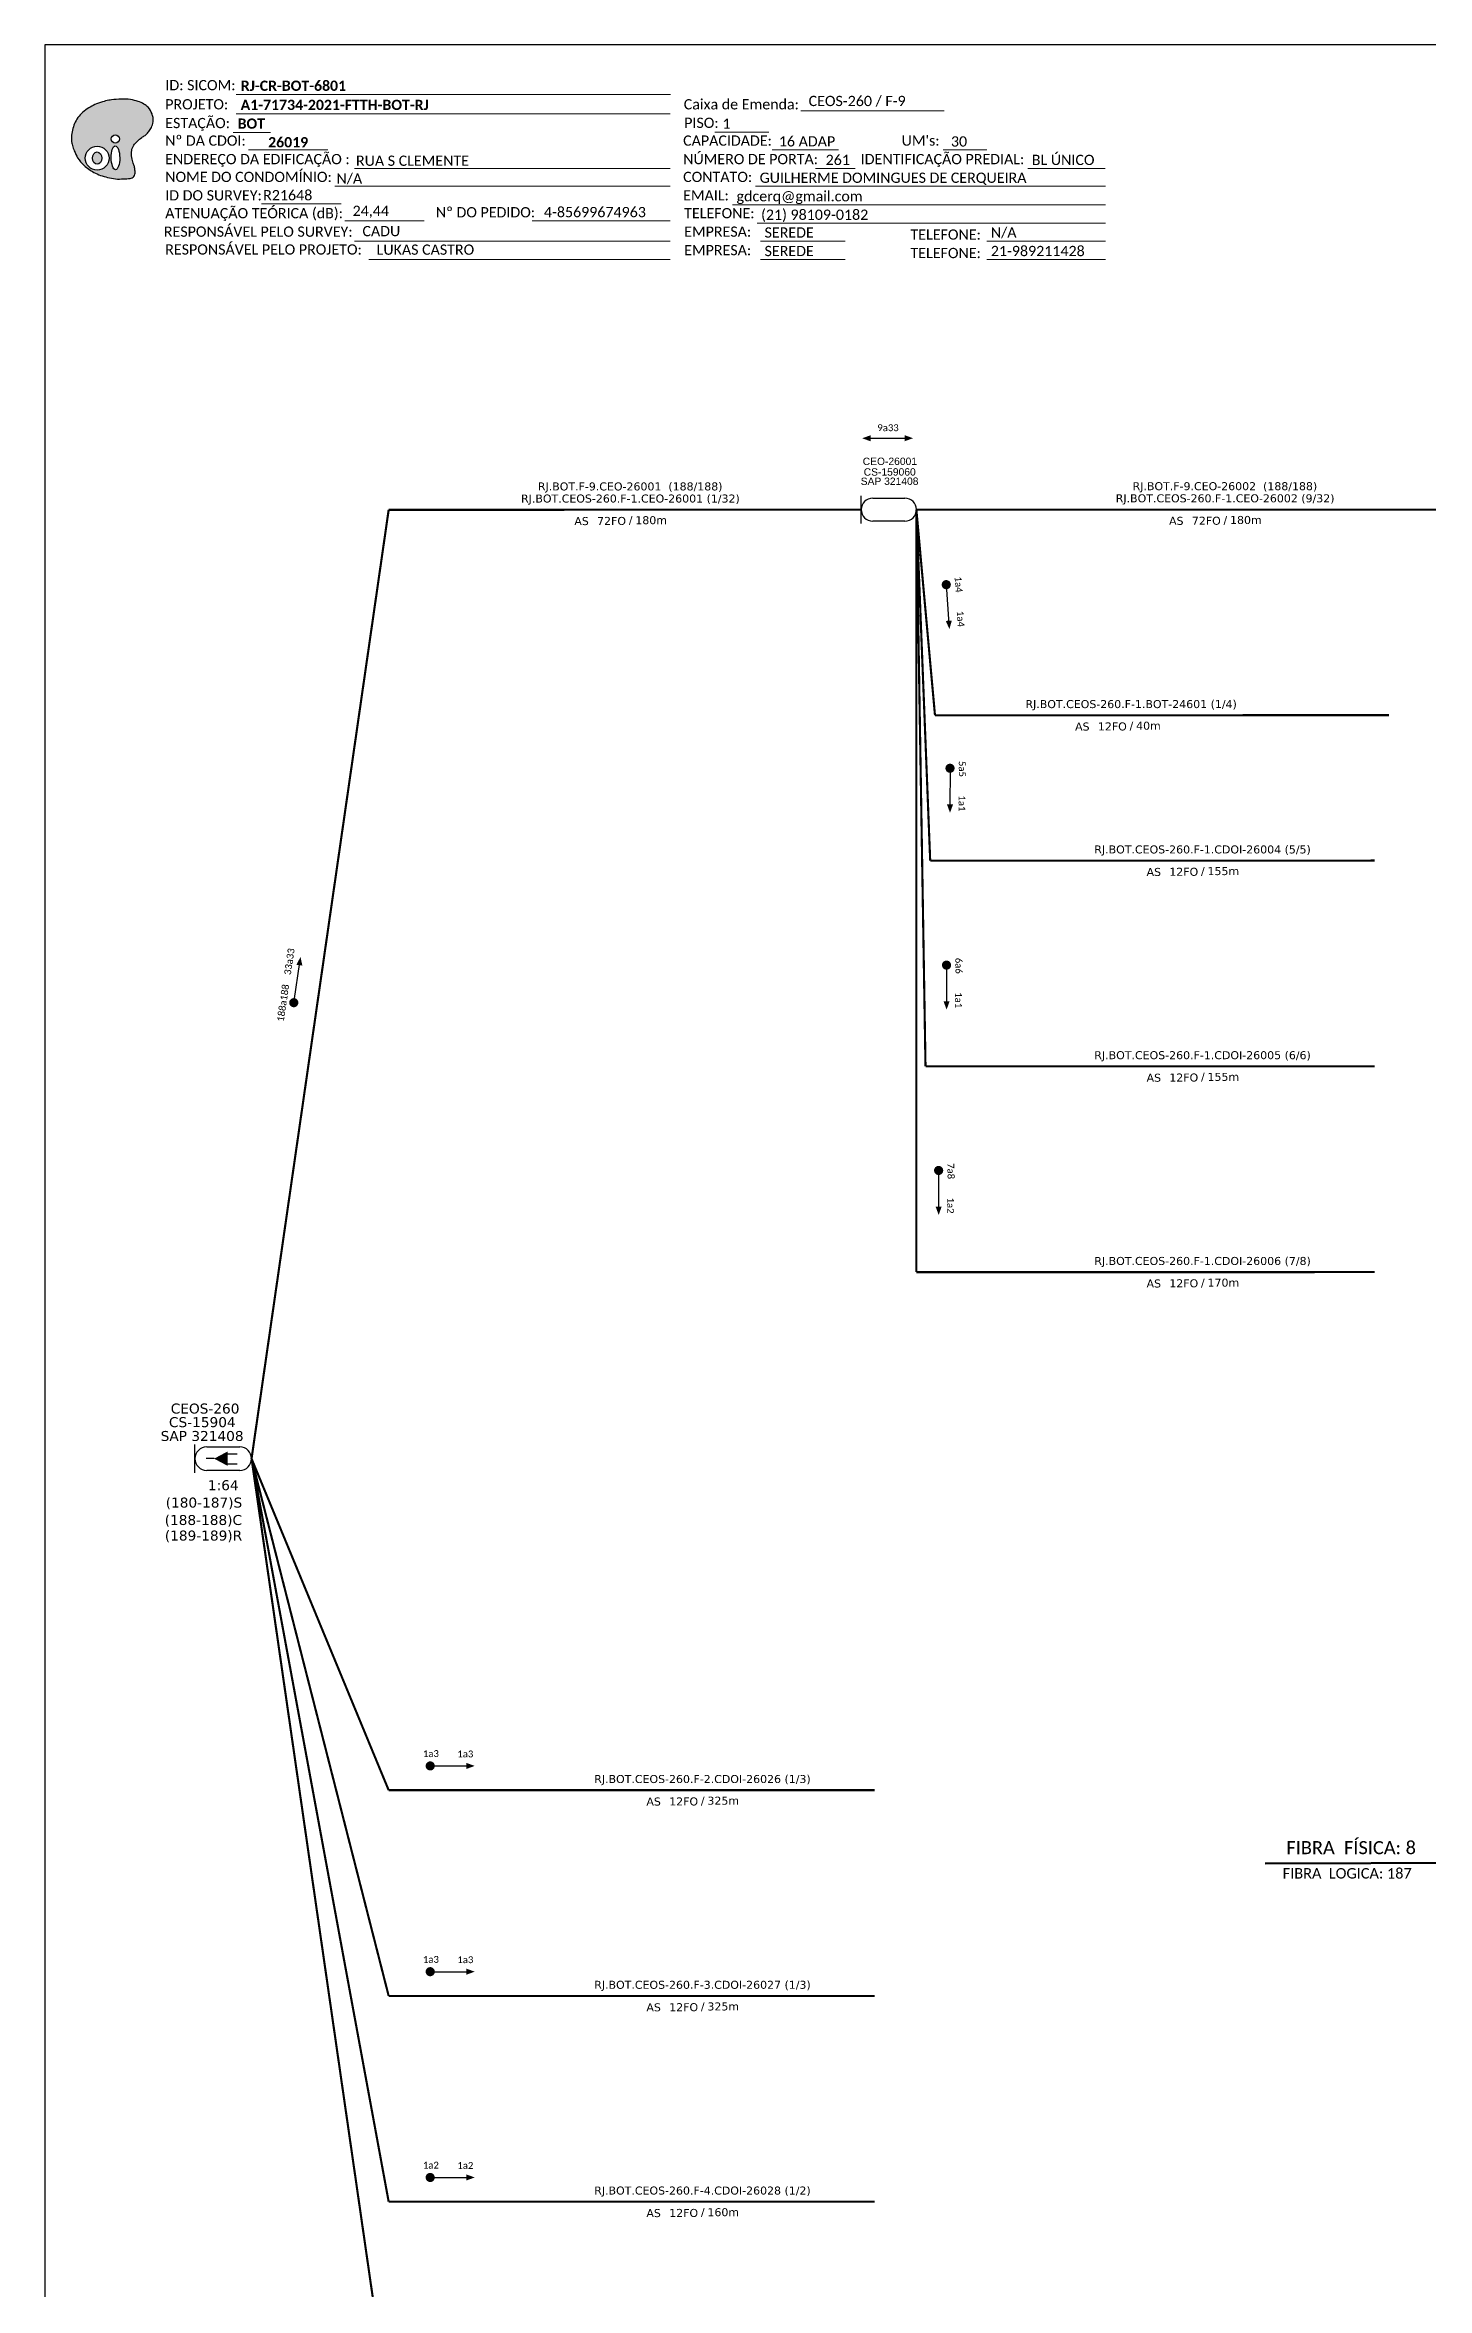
# Model space of a CAD drawing. Extents: x -89 to 1641, y 705 to 1299.
# Drawn here: x -89.3 to 152.6, y 906.5 to 1299 of the extents above; entities that cross this region are included whole.
import ezdxf
from ezdxf.enums import TextEntityAlignment as Align

# ---------------------------------------------------------------- set-up
doc = ezdxf.new("R2010")
doc.units = 0
for name, color, linetype, lineweight in [("20.0-LEGENDA DOS CDO'S", 1, 'Continuous', 0), ('20.2-CDO_POSTE', 1, 'Continuous', 5), ('40.1-ETIQUETAS', 1, 'Continuous', 20)]:
    doc.layers.add(name, color=color, linetype=linetype, lineweight=lineweight)
for name, color, linetype in [('20.4-CEOS', 1, 'Continuous'), ('30.4-Selo', 7, 'Continuous'), ('CAP a instalar', 1, 'Continuous'), ('SETA', 7, 'Continuous'), ('UNIFILAR', 7, 'Continuous')]:
    doc.layers.add(name, color=color, linetype=linetype)
doc.styles.add('ARIAL', font='arial.ttf')
doc.styles.add('siredit', font='verdana.ttf')
doc.styles.get("Standard").update_dxf_attribs({"font": 'arial.ttf'})
doc.styles.add('WMF-Calibri0', font='calibri.ttf')
doc.styles.add('WMF-Calibri1', font='calibrib.ttf')
doc.linetypes.add('FENCELINE1', pattern='A,0.25,-0.1,[133,ltypeshp.shx,S=0.1,R=0,X=-0.1,Y=0],-0.1,1', length=1.45)

# ---------------------------------------------------------------- blocks, each defined once
blk = doc.blocks.new('OI')
h = blk.add_hatch(color=40)
edge = h.paths.add_edge_path()
edge.add_spline(control_points=[(4.35, -0.67), (3.92, -0.99), (3.26, -1.5), (2.81, -2.59), (2.9, -3.5), (3.06, -4.27), (3.31, -4.85), (3.37, -5.39), (3.4, -5.88), (3.2, -6.4), (2.54, -6.61), (1.65, -6.63), (0.55, -6.67), (-0.56, -6.42), (-1.61, -6.14), (-2.77, -5.61), (-3.92, -4.77), (-4.89, -3.7), (-5.34, -2.65), (-5.6, -1.94), (-5.85, -0.96), (-5.71, 0.47), (-5.1, 2.02), (-4.14, 3.02), (-3.3, 3.61), (-2.37, 4.16), (-1.36, 4.44), (-0.56, 4.7), (0.79, 4.85), (2.24, 4.97), (3.79, 4.57), (4.67, 4.21), (5.44, 3.65), (5.76, 2.99), (6.03, 2.21), (6.01, 1.46), (5.72, 0.64), (5.31, 0.08), (4.88, -0.38), (4.51, -0.55), (4.35, -0.67)], knot_values=[0, 0, 0, 0, 1.60434, 2.417191, 3.427595, 4.282808, 4.776746, 5.304182, 5.888771, 6.258406, 6.858137, 7.79129, 8.986195, 10.124242, 11.187857, 12.242908, 13.953784, 15.414161, 16.515391, 17.349188, 17.675853, 19.552021, 21.515531, 22.568638, 23.63245, 24.621084, 25.782718, 26.745347, 27.142653, 29.870543, 31.004649, 31.921532, 32.709589, 33.801391, 34.042471, 35.192333, 35.971461, 36.628871, 37.254359, 37.836911, 37.836911, 37.836911, 37.836911], degree=3, periodic=0)
h.paths.add_polyline_path([(1.13, -0.87, -1), (-0.04, -0.87, -1)], flags=16)
edge = h.paths.add_edge_path(flags=16)
edge.add_ellipse((0.56, -3.59), major_axis=(-0.02, 1.71), ratio=0.361305, start_angle=0, end_angle=360)
h.paths.add_polyline_path([(-0.36, -3.62, -1), (-3.8, -3.62, -1)], flags=16)
edge = h.paths.add_edge_path(flags=0)
edge.add_ellipse((-2.08, -3.62), major_axis=(0, 0.885), ratio=0.758294, start_angle=0, end_angle=360)
at = {"color": 40}
for centre, radius in [((-2.08, -3.62), 1.72), ((0.54, -0.87), 0.587)]:
    blk.add_circle(centre, radius, dxfattribs=at)
blk.add_ellipse((-2.08, -3.62), major_axis=(0, 0.885), ratio=0.758294, start_param=-3.141592653589792, end_param=3.141592653589792, dxfattribs=at)
blk.add_ellipse((0.56, -3.59), major_axis=(-0.02, 1.71), ratio=0.361305, dxfattribs=at)
at = {"color": 40, "start_tangent": (-0.800898, -0.598801), "end_tangent": (-0.800898, -0.598801)}
blk.add_spline([(4.35, -0.67), (3.2, -1.78), (2.9, -2.54), (2.92, -3.55), (3.12, -4.38), (3.28, -4.85), (3.37, -5.37), (3.35, -5.95), (3.2, -6.29), (2.66, -6.55), (1.73, -6.63), (0.54, -6.62), (-0.58, -6.41), (-1.6, -6.11), (-2.56, -5.67), (-3.95, -4.67), (-4.89, -3.56), (-5.37, -2.56), (-5.64, -1.78), (-5.72, -1.46), (-5.63, 0.42), (-4.84, 2.22), (-4.13, 2.99), (-3.27, 3.62), (-2.4, 4.09), (-1.3, 4.47), (-0.37, 4.72), (0.02, 4.77), (2.75, 4.8), (3.85, 4.53), (4.69, 4.16), (5.31, 3.68), (5.85, 2.73), (5.93, 2.5), (5.94, 1.35), (5.67, 0.62), (5.29, 0.08), (4.84, -0.36), (4.35, -0.67)], degree=3, dxfattribs=at)
blk = doc.blocks.new('CARIMBO')
at = {"color": 7, "lineweight": 0}
for points in [[(35.66, -16.79), (111.64, -16.79)], [(134.48, -16.3), (159.61, -16.3)], [(35.15, -20.06), (41.7, -20.06)], [(37.81, -23.14), (51.75, -23.14)], [(119.43, -20.02), (128.92, -20.02)], [(129.48, -23.14), (141.1, -23.14)], [(159.42, -23.14), (167.09, -23.14)], [(56.38, -26.37), (111.64, -26.37)], [(137.07, -26.37), (144.01, -26.37)], [(174.24, -26.37), (187.8, -26.37)], [(52.97, -29.48), (111.64, -29.48)], [(126.6, -29.48), (187.83, -29.48)], [(40.13, -32.55), (54.07, -32.55)], [(122.56, -32.72), (187.83, -32.72)], [(54.67, -35.52), (68.61, -35.52)], [(56.38, -39.07), (111.64, -39.07)], [(126.84, -35.96), (187.83, -35.96)], [(127.45, -39.07), (142.25, -39.07)], [(167.06, -39.07), (187.83, -39.07)], [(58.87, -42.31), (111.64, -42.31)], [(127.45, -42.31), (142.25, -42.31)], [(167.06, -42.31), (187.83, -42.31)]]:
    blk.add_lwpolyline(points, dxfattribs=at)
at = {"color": 7, "xscale": 1.213923925163967, "yscale": 1.213923925163967, "zscale": 1.213923925163967, "rotation": 0.1532896023949059}
blk.add_blockref('OI', (13.86, -20.16), dxfattribs=at)
at = {"color": 7, "lineweight": 0, "style": 'WMF-Calibri0'}
for s, height, p in [('PROJETO:', 1.793, (23.26, -16.04)), ('Caixa de Emenda:', 1.7927, (114.02, -16.04)), ('ESTAÇÃO:', 1.793, (23.26, -19.32)), ('PISO:', 1.793, (114.09, -19.28)), ('ENDEREÇO DA EDIFICAÇÃO :', 1.7927, (23.26, -25.63)), ('Nº DA CDOI:', 1.7927, (23.26, -22.39)), ('CAPACIDADE:', 1.7927, (113.91, -22.39)), ('NÚMERO DE PORTA:', 1.7927, (113.91, -25.63)), ('IDENTIFICAÇÃO PREDIAL:', 1.7927, (144.99, -25.63)), ("UM's:", 1.793, (152.15, -22.39)), ('NOME DO CONDOMÍNIO:', 1.7927, (23.26, -28.74)), ('CONTATO:', 1.793, (113.91, -28.74)), ('ID DO SURVEY:', 1.7927, (23.26, -31.97)), ('EMAIL:', 1.793, (113.91, -31.97)), ('ATENUAÇÃO TEÓRICA (dB):', 1.7927, (23.26, -35.09)), ('TELEFONE:', 1.793, (114.09, -35.09)), ('RESPONSÁVEL PELO SURVEY:', 1.7927, (23.02, -38.32)), ('RESPONSÁVEL PELO PROJETO:', 1.7927, (23.26, -41.44)), ('EMPRESA:', 1.793, (114.09, -38.32)), ('TELEFONE:', 1.793, (153.7, -38.83)), ('EMPRESA:', 1.793, (114.09, -41.56)), ('TELEFONE:', 1.793, (153.7, -42.06))]:
    blk.add_text(s, height=height, dxfattribs=at).set_placement(p)
at = {"color": 7, "lineweight": 0, "flags": 8}
for tag, p, style in [('PROJ', (36.46, -16.13), 'WMF-Calibri1'), ('CEOS-XX', (135.87, -15.46), 'WMF-Calibri0'), ('EST', (35.94, -19.41), 'WMF-Calibri1'), ('PISO_PTR', (120.78, -19.42), 'WMF-Calibri0'), ('CAPAC.', (130.66, -22.52), 'WMF-Calibri0'), ("UC'S", (160.78, -22.54), 'WMF-Calibri0'), ('NOME_DO_COND.', (53.23, -29.02), 'WMF-Calibri0'), ('LOGRADOURO', (56.65, -25.91), 'WMF-Calibri0'), ('NOME_DO_CONTATO', (127.3, -28.89), 'WMF-Calibri0'), ('N°', (138.85, -25.77), 'WMF-Calibri0'), ('N°PREDIO', (174.94, -25.77), 'WMF-Calibri0'), ('_ID_', (40.39, -31.94), 'WMF-Calibri0'), ('EMAIL', (123.26, -32.12), 'WMF-Calibri0'), ('O_POTEN', (56.06, -34.68), 'WMF-Calibri0'), ('TELEFONE', (127.55, -35.36), 'WMF-Calibri0'), ('RES_SURVEY', (57.78, -38.23), 'WMF-Calibri0'), ('EMP_RESP_SURVEY', (128.16, -38.47), 'WMF-Calibri0'), ('CONT_RESP_SURVEY', (167.76, -38.47), 'WMF-Calibri0'), ('RES_PROJ', (60.27, -41.47), 'WMF-Calibri0'), ('EMP_RESP_PROJ', (128.16, -41.71), 'WMF-Calibri0'), ('CONT_RESP_PROJ', (167.76, -41.71), 'WMF-Calibri0')]:
    blk.add_attdef(tag, p, '', height=1.79, dxfattribs=dict(at, style=style))
at = {"color": 7, "lineweight": 0, "style": 'WMF-Calibri1', "flags": 8}
blk.add_attdef("N° CDO'S", text='', height=1.79, dxfattribs=at).set_placement((44.78, -22.68), align=Align.CENTER)
blk = doc.blocks.new('ETIQUETA_RS5F')
at = {"layer": '40.1-ETIQUETAS', "color": 0, "style": 'siredit'}
blk.add_text('/', height=1.5, dxfattribs=at).set_placement((1.58, -1.95), align=Align.MIDDLE_RIGHT)
for tag, p in [('ETIQUETA_R_PRIMARIA', (1.21, 4.1)), ('ETIQUETA_R_SECUNDARIA', (1.21, 2.1)), ('F_ATIVAS/F_MORTAS', (1.14, -4.24))]:
    blk.add_attdef(tag, text='', height=1.5, dxfattribs=at).set_placement(p, align=Align.MIDDLE_CENTER)
for tag, p in [('TIPO_CABO', (-6.58, -2.12)), ('CAP_CABO', (0.4, -2.09))]:
    blk.add_attdef(tag, text='', height=1.5, dxfattribs=at).set_placement(p, align=Align.MIDDLE_RIGHT)
blk.add_attdef('METROS', text='', height=1.5, dxfattribs=at).set_placement((2.14, -1.95), align=Align.MIDDLE_LEFT)
for tag, p in [('FUSÃO_1', (0.85, -8.39)), ('FUSÃO_2', (0.85, -10.6)), ('FUSÃO_3', (0.85, -12.93)), ('FUSÃO_4', (0.85, -15.14)), ('FUSÃO_5', (0.85, -17.16))]:
    blk.add_attdef(tag, text='', height=1.5, dxfattribs=at).set_placement(p, align=Align.CENTER)
blk = doc.blocks.new('CDOE-TEXTO PADRÃO')
at = {"layer": "20.0-LEGENDA DOS CDO'S", "color": 0, "style": 'ARIAL'}
for tag, p in [('CDO_N', (0.49, 7.39)), ('CORDOALHA', (0.5, 4.33)), ('SAP', (0.51, 1.67)), ('SPLITER_1', (0.59, -0.91)), ('SPLITER_2', (0.6, -3.55)), ('(XX-XX_F)S', (0.54, -8.29)), ('(XX-XX_L)S', (0.55, -10.83)), ('UMS', (0.55, -13.15))]:
    blk.add_attdef(tag, p, '', height=1.7, rotation=0.118, dxfattribs=at)
blk.add_attdef('FIBRAS_UTILIZADAS', text='', height=1.7, rotation=0.118, dxfattribs=at).set_placement((19.77, 7.43), align=Align.CENTER)
blk = doc.blocks.new('CEOS_RP_CT_DRT')
at = {"layer": '20.4-CEOS', "color": 0}
for p, q in [((-4.54, 1.19), (-1.19, 1.19)), ((-1.19, -1.19), (-4.54, -1.19))]:
    blk.add_line(p, q, dxfattribs=at)
for points in [[(-5.73, -1.43), (-5.73, 1.44)], [(-3.79, 0), (-4.59, 0)], [(-2.47, 0.48), (-1.45, 0.48)], [(-2.47, -0.52), (-1.45, -0.52)]]:
    blk.add_lwpolyline(points, dxfattribs=at)
blk.add_lwpolyline([(-3.79, 0, 0, 1.47, 0), (-2.41, 0, 1.47, 1.47, 0)], format="xyseb", dxfattribs=at)
for centre, start, end in [((-4.54, 0), 90, 270), ((-1.19, 0), 270, 90)]:
    blk.add_arc(centre, 1.19, start, end, dxfattribs=at)
at = {"layer": '20.4-CEOS', "color": 7, "style": 'siredit'}
for tag, p in [('Nº_DA_CEOS', (-2.86, 5.6)), ('LOCAL', (-2.86, 4.24)), ('SAP', (-2.86, 2.78)), ('RACIO_SPLITAGEM', (-2.86, -1.88)), ('FIBRAS_SPLITTER', (-2.86, -3.58)), ('RESERVA_FINAIS', (-2.86, -6.39)), ('FIBRAS_TOP_C', (-2.86, -5.08))]:
    blk.add_attdef(tag, text='', height=1.01, dxfattribs=at).set_placement(p, align=Align.TOP_CENTER)
blk = doc.blocks.new('SAN')
at = {"layer": 'SETA'}
blk.add_lwpolyline([(-2.58, 0), (6.02, 0)], dxfattribs=at)
for points in [[(-2.1, -0.66), (-3.93, 0), (-2.1, 0.67)], [(5.33, 0.68), (7.16, 0.01), (5.33, -0.65)]]:
    blk.add_solid(points, dxfattribs=at)

msp = doc.modelspace()

# ---------------------------------------------------------------- linework, layer by layer
at = {"color": 1, "linetype": 'Continuous', "lineweight": 60}
msp.add_line((162.87, 980.96), (124.25, 980.85), dxfattribs=at)
msp.add_lwpolyline([(-89.32, 705.02), (749.25, 705.02), (749.25, 1299.02), (-89.32, 1299.02), (-89.32, 705.02)])
at = {"color": 7, "lineweight": 0}
for points in [[(-55.82, 1290.33), (20.16, 1290.33)], [(-4.01, 1268.26), (20.14, 1268.26)]]:
    msp.add_lwpolyline(points, dxfattribs=at)
at = {"color": 7, "const_width": 0.8}
for points in [[(68.43, 1204.98, 1), (68.48, 1204.18, 1)], [(69.11, 1172.86, 1), (69.11, 1172.06, 1)], [(68.5, 1138.42, 1), (68.5, 1137.62, 1)], [(-45.8, 1131.05, 1), (-45.69, 1131.84, 1)], [(67.12, 1102.49, 1), (67.11, 1101.69, 1)], [(-22.27, 997.91, 1), (-21.47, 997.91, 1)], [(-22.27, 961.91, 1), (-21.47, 961.91, 1)], [(-22.27, 925.91, 1), (-21.47, 925.91, 1)]]:
    msp.add_lwpolyline(points, format="xyb", close=True, dxfattribs=at)
at = {"layer": '20.4-CEOS', "color": 7}
for p, q in [((53.57, 1215.29), (53.57, 1220.13)), ((55.58, 1219.72), (61.22, 1219.72)), ((61.22, 1215.7), (55.58, 1215.7))]:
    msp.add_line(p, q, dxfattribs=at)
for centre, start, end in [((55.58, 1217.71), 90, 270), ((61.22, 1217.71), 270, 90)]:
    msp.add_arc(centre, 2.01, start, end, dxfattribs=at)
at = {"layer": 'CAP a instalar', "color": 7, "linetype": 'FENCELINE1', "ltscale": 7, "const_width": 0.373}
for points in [[(-53.14, 1051.67), (-29.14, 1217.67)], [(-29.14, 1217.67), (53.57, 1217.71)], [(63.22, 1217.71), (171.1, 1217.7)], [(63.22, 1217.71), (63.22, 1084.3)], [(63.22, 1217.71), (64.82, 1120.3)], [(63.22, 1217.71), (65.64, 1156.3)], [(63.22, 1217.71), (66.48, 1181.71)], [(66.48, 1181.71), (145.93, 1181.75)], [(65.64, 1156.3), (143.46, 1156.31)], [(64.82, 1120.3), (143.46, 1120.31)], [(63.22, 1084.3), (143.46, 1084.31)], [(63.22, 1084.3), (63.22, 1084.3)], [(74.46, 1084.3), (74.46, 1084.3)], [(-29.14, 885.67), (-53.14, 1051.67), (-53.14, 1051.67)], [(-29.14, 993.67), (-53.14, 1051.67)], [(-29.14, 957.67), (-53.14, 1051.67)], [(-29.14, 921.67), (-53.14, 1051.67)], [(-29.14, 993.67), (55.93, 993.67)], [(-29.14, 957.67), (55.93, 957.67)], [(-29.14, 921.67), (55.93, 921.67)], [(-24.31, 921.66), (-24.31, 921.66)], [(-13.08, 921.66), (-13.08, 921.66)]]:
    msp.add_lwpolyline(points, dxfattribs=at)
at = {"layer": 'SETA', "color": 7}
for points in [[(54.82, 1230.19), (61.7, 1230.19)], [(68.46, 1204.58), (68.93, 1197.72)], [(69.11, 1172.46), (69.1, 1165.58)], [(-45.7, 1131.75), (-44.68, 1138.55)], [(68.5, 1138.02), (68.5, 1131.15)], [(67.11, 1102.09), (67.11, 1095.22)], [(-21.87, 997.91), (-14.99, 997.9)], [(-21.87, 961.91), (-14.99, 961.9)], [(-21.87, 925.91), (-14.99, 925.9)]]:
    msp.add_lwpolyline(points, dxfattribs=at)
for points in [[(61.15, 1230.74), (62.61, 1230.21), (61.15, 1229.67)], [(69.43, 1198.31), (69, 1196.81), (68.37, 1198.24)], [(69.64, 1166.13), (69.11, 1164.67), (68.58, 1166.13)], [(-45.3, 1138.08), (-44.56, 1139.45), (-44.25, 1137.93)], [(69.04, 1131.7), (68.51, 1130.23), (67.97, 1131.7)], [(67.65, 1095.77), (67.12, 1094.3), (66.59, 1095.77)], [(-15.54, 998.44), (-14.08, 997.91), (-15.54, 997.38)], [(-15.54, 962.44), (-14.08, 961.91), (-15.54, 961.38)], [(-15.54, 926.44), (-14.08, 925.91), (-15.54, 925.38)]]:
    msp.add_solid(points, dxfattribs=at)

# ---------------------------------------------------------------- block references
ref = msp.add_blockref('CARIMBO', (-91.51, 1303.77))
ref.add_attrib('PROJ', 'A1-71734-2021-FTTH-BOT-RJ', (-55.05, 1287.63), dxfattribs={"color": 7, "lineweight": 0, "height": 1.7927, "style": 'WMF-Calibri1'})
ref.add_attrib('EST', 'BOT', (-55.57, 1284.35), dxfattribs={"color": 7, "lineweight": 0, "height": 1.793, "style": 'WMF-Calibri1'})
ref.add_attrib("N° CDO'S", '26019', dxfattribs={"color": 7, "lineweight": 0, "height": 1.793, "style": 'WMF-Calibri1'}).set_placement((-46.73, 1281.09), align=Align.CENTER)
ref.add_attrib('LOGRADOURO', 'RUA S CLEMENTE', (-34.86, 1277.86), dxfattribs={"color": 7, "lineweight": 0, "height": 1.7927, "style": 'WMF-Calibri0'})
ref.add_attrib('NOME_DO_COND.', 'N/A', (-38.28, 1274.74), dxfattribs={"color": 7, "lineweight": 0, "height": 1.793, "style": 'WMF-Calibri0'})
ref.add_attrib('_ID_', 'R21648', (-51.11, 1271.83), dxfattribs={"color": 7, "lineweight": 0, "height": 1.793, "style": 'WMF-Calibri0'})
ref.add_attrib('O_POTEN', '24,44', (-35.45, 1269.09), dxfattribs={"color": 7, "lineweight": 0, "height": 1.793, "style": 'WMF-Calibri0'})
ref.add_attrib('RES_SURVEY', 'CADU', (-33.73, 1265.54), dxfattribs={"color": 7, "lineweight": 0, "height": 1.793, "style": 'WMF-Calibri0'})
ref.add_attrib('RES_PROJ', 'LUKAS CASTRO', (-31.24, 1262.3), dxfattribs={"color": 7, "lineweight": 0, "height": 1.7927, "style": 'WMF-Calibri0'})
ref.add_attrib('CEOS-XX', 'CEOS-260 / F-9', (44.36, 1288.31), dxfattribs={"color": 7, "lineweight": 0, "height": 1.7927, "style": 'WMF-Calibri0'})
ref.add_attrib('CAPAC.', '16 ADAP', (39.15, 1281.25), dxfattribs={"color": 7, "lineweight": 0, "height": 1.793, "style": 'WMF-Calibri0'})
ref.add_attrib("UC'S", '30', (69.27, 1281.23), dxfattribs={"color": 7, "lineweight": 0, "height": 1.793, "style": 'WMF-Calibri0'})
ref.add_attrib('PISO_PTR', '1', (29.28, 1284.34), dxfattribs={"color": 7, "lineweight": 0, "height": 1.79, "style": 'WMF-Calibri0'})
ref.add_attrib('N°', '261', (47.34, 1278), dxfattribs={"color": 7, "lineweight": 0, "height": 1.793, "style": 'WMF-Calibri0'})
ref.add_attrib('N°PREDIO', 'BL ÚNICO', (83.43, 1278), dxfattribs={"color": 7, "lineweight": 0, "height": 1.793, "style": 'WMF-Calibri0'})
ref.add_attrib('NOME_DO_CONTATO', 'GUILHERME DOMINGUES DE CERQUEIRA', (35.79, 1274.88), dxfattribs={"color": 7, "lineweight": 0, "height": 1.7927, "style": 'WMF-Calibri0'})
ref.add_attrib('EMAIL', 'gdcerq@gmail.com', (31.75, 1271.65), dxfattribs={"color": 7, "lineweight": 0, "height": 1.7927, "style": 'WMF-Calibri0'})
ref.add_attrib('TELEFONE', '(21) 98109-0182', (36.04, 1268.41), dxfattribs={"color": 7, "lineweight": 0, "height": 1.7927, "style": 'WMF-Calibri0'})
ref.add_attrib('EMP_RESP_SURVEY', 'SEREDE', (36.65, 1265.3), dxfattribs={"color": 7, "lineweight": 0, "height": 1.793, "style": 'WMF-Calibri0'})
ref.add_attrib('EMP_RESP_PROJ', 'SEREDE', (36.65, 1262.06), dxfattribs={"color": 7, "lineweight": 0, "height": 1.793, "style": 'WMF-Calibri0'})
ref.add_attrib('CONT_RESP_SURVEY', 'N/A', (76.25, 1265.3), dxfattribs={"color": 7, "lineweight": 0, "height": 1.793, "style": 'WMF-Calibri0'})
ref.add_attrib('CONT_RESP_PROJ', '21-989211428', (76.25, 1262.06), dxfattribs={"color": 7, "lineweight": 0, "height": 1.7927, "style": 'WMF-Calibri0'})
at = {"layer": '20.2-CDO_POSTE', "color": 7}
ref = msp.add_blockref('CDOE-TEXTO PADRÃO', (54.94, 1219.85), dxfattribs=dict(at, xscale=0.7580449181221384, yscale=0.7580449181221384, zscale=0.7580449181221384))
ref.add_attrib('CDO_N', 'CS-159060', (54, 1223.65), dxfattribs={"layer": "20.0-LEGENDA DOS CDO'S", "color": 0, "height": 1.289, "rotation": 0.118, "style": 'ARIAL'})
ref.add_attrib('SAP', 'CEO-26001', (53.83, 1225.51), dxfattribs={"layer": "20.0-LEGENDA DOS CDO'S", "color": 0, "height": 1.289, "rotation": 0.118, "style": 'ARIAL'})
ref = msp.add_blockref('CDOE-TEXTO PADRÃO', (53.4, 1218.23), dxfattribs=dict(at, xscale=0.7580449181221384, yscale=0.7580449181221384, zscale=0.7580449181221384))
ref.add_attrib('CDO_N', 'SAP 321408', (53.48, 1222.02), dxfattribs={"layer": "20.0-LEGENDA DOS CDO'S", "color": 0, "height": 1.289, "rotation": 0.118, "style": 'ARIAL'})
at = {"layer": '20.4-CEOS', "color": 7}
ref = msp.add_blockref('CEOS_RP_CT_DRT', (-53.14, 1051.67), dxfattribs=dict(at, xscale=1.729332637786865, yscale=1.729332637786865, zscale=1.729332637786865))
ref.add_attrib('Nº_DA_CEOS', 'CEOS-260', dxfattribs={"color": 7, "height": 1.746, "style": 'siredit'}).set_placement((-61.27, 1061.31), align=Align.TOP_CENTER)
ref.add_attrib('LOCAL', 'CS-15904', dxfattribs={"color": 7, "height": 1.746, "style": 'siredit'}).set_placement((-61.76, 1058.93), align=Align.TOP_CENTER)
ref.add_attrib('SAP', 'SAP 321408', dxfattribs={"color": 7, "height": 1.746, "style": 'siredit'}).set_placement((-61.79, 1056.51), align=Align.TOP_CENTER)
ref.add_attrib('RACIO_SPLITAGEM', '1:64', dxfattribs={"color": 7, "height": 1.746, "style": 'siredit'}).set_placement((-58.09, 1047.9), align=Align.TOP_CENTER)
ref.add_attrib('FIBRAS_SPLITTER', '(180-187)S', dxfattribs={"color": 7, "height": 1.746, "style": 'siredit'}).set_placement((-61.47, 1044.86), align=Align.TOP_CENTER)
ref.add_attrib('FIBRAS_TOP_C', '(188-188)C', dxfattribs={"color": 7, "height": 1.746, "style": 'siredit'}).set_placement((-61.57, 1041.81), align=Align.TOP_CENTER)
ref.add_attrib('RESERVA_FINAIS', '(189-189)R', dxfattribs={"color": 7, "height": 1.746, "style": 'siredit'}).set_placement((-61.55, 1039.09), align=Align.TOP_CENTER)
at = {"layer": '40.1-ETIQUETAS', "color": 7}
ref = msp.add_blockref('ETIQUETA_RS5F', (12.06, 1217.69), dxfattribs=dict(at, xscale=0.9331199879998161, yscale=0.9331199879998161, zscale=0.9331199879998161))
ref.add_attrib('ETIQUETA_R_PRIMARIA', 'RJ.BOT.F-9.CEO-26001  (188/188)', dxfattribs={"color": 0, "height": 1.3997, "style": 'siredit'}).set_placement((13.13, 1221.77), align=Align.MIDDLE_CENTER)
ref.add_attrib('ETIQUETA_R_SECUNDARIA', 'RJ.BOT.CEOS-260.F-1.CEO-26001 (1/32)', dxfattribs={"color": 0, "height": 1.3997, "style": 'siredit'}).set_placement((13.17, 1219.65), align=Align.MIDDLE_CENTER)
ref.add_attrib('TIPO_CABO', 'AS', dxfattribs={"color": 0, "height": 1.4, "style": 'siredit'}).set_placement((5.89, 1215.71), align=Align.MIDDLE_RIGHT)
ref.add_attrib('CAP_CABO', '72FO', dxfattribs={"color": 0, "height": 1.4, "style": 'siredit'}).set_placement((12.4, 1215.73), align=Align.MIDDLE_RIGHT)
ref.add_attrib('METROS', '180m', dxfattribs={"color": 0, "height": 1.4, "style": 'siredit'}).set_placement((14.03, 1215.86), align=Align.MIDDLE_LEFT)
ref = msp.add_blockref('ETIQUETA_RS5F', (116.15, 1217.73), dxfattribs=dict(at, xscale=0.9331199879998161, yscale=0.9331199879998161, zscale=0.9331199879998161))
ref.add_attrib('ETIQUETA_R_PRIMARIA', 'RJ.BOT.F-9.CEO-26002  (188/188)', dxfattribs={"color": 0, "height": 1.3997, "style": 'siredit'}).set_placement((117.22, 1221.81), align=Align.MIDDLE_CENTER)
ref.add_attrib('ETIQUETA_R_SECUNDARIA', 'RJ.BOT.CEOS-260.F-1.CEO-26002 (9/32)', dxfattribs={"color": 0, "height": 1.3997, "style": 'siredit'}).set_placement((117.26, 1219.69), align=Align.MIDDLE_CENTER)
ref.add_attrib('TIPO_CABO', 'AS', dxfattribs={"color": 0, "height": 1.4, "style": 'siredit'}).set_placement((109.98, 1215.75), align=Align.MIDDLE_RIGHT)
ref.add_attrib('CAP_CABO', '72FO', dxfattribs={"color": 0, "height": 1.4, "style": 'siredit'}).set_placement((116.5, 1215.77), align=Align.MIDDLE_RIGHT)
ref.add_attrib('METROS', '180m', dxfattribs={"color": 0, "height": 1.4, "style": 'siredit'}).set_placement((118.12, 1215.9), align=Align.MIDDLE_LEFT)
ref = msp.add_blockref('ETIQUETA_RS5F', (99.71, 1181.73), dxfattribs=dict(at, xscale=0.9331199879998161, yscale=0.9331199879998161, zscale=0.9331199879998161))
ref.add_attrib('ETIQUETA_R_SECUNDARIA', 'RJ.BOT.CEOS-260.F-1.BOT-24601 (1/4)', dxfattribs={"color": 0, "height": 1.3997, "style": 'siredit'}).set_placement((100.81, 1183.69), align=Align.MIDDLE_CENTER)
ref.add_attrib('TIPO_CABO', 'AS', dxfattribs={"color": 0, "height": 1.4, "style": 'siredit'}).set_placement((93.53, 1179.76), align=Align.MIDDLE_RIGHT)
ref.add_attrib('CAP_CABO', '12FO', dxfattribs={"color": 0, "height": 1.4, "style": 'siredit'}).set_placement((100.05, 1179.78), align=Align.MIDDLE_RIGHT)
ref.add_attrib('METROS', '40m', dxfattribs={"color": 0, "height": 1.4, "style": 'siredit'}).set_placement((101.68, 1179.91), align=Align.MIDDLE_LEFT)
ref = msp.add_blockref('ETIQUETA_RS5F', (112.21, 1156.3), dxfattribs=dict(at, xscale=0.9331199879998161, yscale=0.9331199879998161, zscale=0.9331199879998161))
ref.add_attrib('ETIQUETA_R_SECUNDARIA', 'RJ.BOT.CEOS-260.F-1.CDOI-26004 (5/5)', dxfattribs={"layer": '30.4-Selo', "color": 0, "height": 1.3997, "style": 'siredit'}).set_placement((113.31, 1158.26), align=Align.MIDDLE_CENTER)
ref.add_attrib('TIPO_CABO', 'AS', dxfattribs={"color": 0, "height": 1.4, "style": 'siredit'}).set_placement((106.04, 1154.32), align=Align.MIDDLE_RIGHT)
ref.add_attrib('CAP_CABO', '12FO', dxfattribs={"color": 0, "height": 1.4, "style": 'siredit'}).set_placement((112.55, 1154.35), align=Align.MIDDLE_RIGHT)
ref.add_attrib('METROS', '155m', dxfattribs={"color": 0, "height": 1.4, "style": 'siredit'}).set_placement((114.18, 1154.47), align=Align.MIDDLE_LEFT)
ref = msp.add_blockref('ETIQUETA_RS5F', (112.21, 1120.3), dxfattribs=dict(at, xscale=0.9331199879998161, yscale=0.9331199879998161, zscale=0.9331199879998161))
ref.add_attrib('ETIQUETA_R_SECUNDARIA', 'RJ.BOT.CEOS-260.F-1.CDOI-26005 (6/6)', dxfattribs={"layer": '30.4-Selo', "color": 0, "height": 1.3997, "style": 'siredit'}).set_placement((113.31, 1122.26), align=Align.MIDDLE_CENTER)
ref.add_attrib('TIPO_CABO', 'AS', dxfattribs={"color": 0, "height": 1.4, "style": 'siredit'}).set_placement((106.04, 1118.32), align=Align.MIDDLE_RIGHT)
ref.add_attrib('CAP_CABO', '12FO', dxfattribs={"color": 0, "height": 1.4, "style": 'siredit'}).set_placement((112.55, 1118.35), align=Align.MIDDLE_RIGHT)
ref.add_attrib('METROS', '155m', dxfattribs={"color": 0, "height": 1.4, "style": 'siredit'}).set_placement((114.18, 1118.47), align=Align.MIDDLE_LEFT)
ref = msp.add_blockref('ETIQUETA_RS5F', (112.21, 1084.3), dxfattribs=dict(at, xscale=0.9331199879998161, yscale=0.9331199879998161, zscale=0.9331199879998161))
ref.add_attrib('ETIQUETA_R_SECUNDARIA', 'RJ.BOT.CEOS-260.F-1.CDOI-26006 (7/8)', dxfattribs={"layer": '30.4-Selo', "color": 0, "height": 1.3997, "style": 'siredit'}).set_placement((113.31, 1086.26), align=Align.MIDDLE_CENTER)
ref.add_attrib('TIPO_CABO', 'AS', dxfattribs={"color": 0, "height": 1.4, "style": 'siredit'}).set_placement((106.04, 1082.32), align=Align.MIDDLE_RIGHT)
ref.add_attrib('CAP_CABO', '12FO', dxfattribs={"color": 0, "height": 1.4, "style": 'siredit'}).set_placement((112.55, 1082.35), align=Align.MIDDLE_RIGHT)
ref.add_attrib('METROS', '170m', dxfattribs={"color": 0, "height": 1.4, "style": 'siredit'}).set_placement((114.18, 1082.47), align=Align.MIDDLE_LEFT)
ref = msp.add_blockref('ETIQUETA_RS5F', (24.68, 993.66), dxfattribs=dict(at, xscale=0.9331199879998161, yscale=0.9331199879998161, zscale=0.9331199879998161))
ref.add_attrib('ETIQUETA_R_SECUNDARIA', 'RJ.BOT.CEOS-260.F-2.CDOI-26026 (1/3)', dxfattribs={"layer": '30.4-Selo', "color": 0, "height": 1.3997, "style": 'siredit'}).set_placement((25.78, 995.62), align=Align.MIDDLE_CENTER)
ref.add_attrib('TIPO_CABO', 'AS', dxfattribs={"color": 0, "height": 1.4, "style": 'siredit'}).set_placement((18.5, 991.68), align=Align.MIDDLE_RIGHT)
ref.add_attrib('CAP_CABO', '12FO', dxfattribs={"color": 0, "height": 1.4, "style": 'siredit'}).set_placement((25.02, 991.7), align=Align.MIDDLE_RIGHT)
ref.add_attrib('METROS', '325m', dxfattribs={"color": 0, "height": 1.4, "style": 'siredit'}).set_placement((26.65, 991.83), align=Align.MIDDLE_LEFT)
ref = msp.add_blockref('ETIQUETA_RS5F', (24.68, 957.66), dxfattribs=dict(at, xscale=0.9331199879998161, yscale=0.9331199879998161, zscale=0.9331199879998161))
ref.add_attrib('ETIQUETA_R_SECUNDARIA', 'RJ.BOT.CEOS-260.F-3.CDOI-26027 (1/3)', dxfattribs={"layer": '30.4-Selo', "color": 0, "height": 1.3997, "style": 'siredit'}).set_placement((25.78, 959.62), align=Align.MIDDLE_CENTER)
ref.add_attrib('TIPO_CABO', 'AS', dxfattribs={"color": 0, "height": 1.4, "style": 'siredit'}).set_placement((18.5, 955.68), align=Align.MIDDLE_RIGHT)
ref.add_attrib('CAP_CABO', '12FO', dxfattribs={"color": 0, "height": 1.4, "style": 'siredit'}).set_placement((25.02, 955.7), align=Align.MIDDLE_RIGHT)
ref.add_attrib('METROS', '325m', dxfattribs={"color": 0, "height": 1.4, "style": 'siredit'}).set_placement((26.65, 955.83), align=Align.MIDDLE_LEFT)
ref = msp.add_blockref('ETIQUETA_RS5F', (24.68, 921.66), dxfattribs=dict(at, xscale=0.9331199879998161, yscale=0.9331199879998161, zscale=0.9331199879998161))
ref.add_attrib('ETIQUETA_R_SECUNDARIA', 'RJ.BOT.CEOS-260.F-4.CDOI-26028 (1/2)', dxfattribs={"layer": '30.4-Selo', "color": 0, "height": 1.3997, "style": 'siredit'}).set_placement((25.78, 923.62), align=Align.MIDDLE_CENTER)
ref.add_attrib('TIPO_CABO', 'AS', dxfattribs={"color": 0, "height": 1.4, "style": 'siredit'}).set_placement((18.5, 919.68), align=Align.MIDDLE_RIGHT)
ref.add_attrib('CAP_CABO', '12FO', dxfattribs={"color": 0, "height": 1.4, "style": 'siredit'}).set_placement((25.02, 919.7), align=Align.MIDDLE_RIGHT)
ref.add_attrib('METROS', '160m', dxfattribs={"color": 0, "height": 1.4, "style": 'siredit'}).set_placement((26.65, 919.83), align=Align.MIDDLE_LEFT)
at = {"layer": 'UNIFILAR', "color": 7, "lineweight": -3, "xscale": 0.7999999999999999, "yscale": 0.7999999999999999, "zscale": 0.7999999999999999}
msp.add_blockref('SAN', (56.89, 1230.19), dxfattribs=at)

# ---------------------------------------------------------------- texts
at = {"color": 7, "lineweight": 0, "style": 'WMF-Calibri0'}
for s, p in [('ID: SICOM: ', (-68.22, 1291.08)), ('Nº DO PEDIDO:', (-20.88, 1268.84))]:
    msp.add_text(s, height=1.7927, dxfattribs=at).set_placement(p)
at = {"color": 7, "insert": (58.26, 1232.03), "char_height": 1.2, "width": 20.287, "attachment_point": 5}
msp.add_mtext('\\pxt9;\\C7;\\fCalibri|b0|i0|c0|p34;9a33', dxfattribs=at)
at = {"color": 7, "char_height": 1.2, "width": 20.287, "attachment_point": 5}
for s, insert, rotation in [('\\C7;\\fCalibri|b0|i0|c0|p34;1a4', (70.61, 1204.61), 274.672), ('\\C7;\\fCalibri|b0|i0|c0|p34;1a4', (70.97, 1198.6), 273.9437), ('\\C7;\\fCalibri|b0|i0|c0|p34;5a5', (71.25, 1172.34), 270.6666), ('\\C7;\\fCalibri|b0|i0|c0|p34;1a1', (71.2, 1166.31), 269.9383), ('\\C7;\\fCalibri|b0|i0|c0|p34;33a33', (-46.52, 1138.64), 81.5081), ('\\C7;\\fCalibri|b0|i0|c0|p34;6a6', (70.65, 1137.9), 270.6666), ('\\C7;\\fCalibri|b0|i0|c0|p34;188a188', (-47.61, 1131.4), 81.5081), ('\\C7;\\fCalibri|b0|i0|c0|p34;1a1', (70.6, 1131.88), 269.9383), ('\\C7;\\fCalibri|b0|i0|c0|p34;7a8', (69.26, 1101.97), 270.6666), ('\\C7;\\fCalibri|b0|i0|c0|p34;1a2', (69.21, 1095.95), 269.9383), ('\\C7;\\fCalibri|b0|i0|c0|p34;1a3 ', (-21.75, 1000.05), 0.6666), ('\\C7;\\fCalibri|b0|i0|c0|p34;1a3', (-15.72, 1000), 359.9383), ('\\C7;\\fCalibri|b0|i0|c0|p34;1a3', (-21.75, 964.05), 0.6666), ('\\C7;\\fCalibri|b0|i0|c0|p34;1a3', (-15.72, 964), 359.9383), ('\\C7;\\fCalibri|b0|i0|c0|p34;1a2', (-21.75, 928.05), 0.6666), ('\\C7;\\fCalibri|b0|i0|c0|p34;1a2', (-15.72, 928), 359.9383)]:
    msp.add_mtext(s, dxfattribs=dict(at, insert=insert, rotation=rotation))
at = {"width": 34.56, "attachment_point": 5}
for s, insert, char_height in [('\\C7;\\fCalibri|b0|i0|c0|p34;FIBRA  FÍSICA: 8', (139.32, 983.6), 2.2859), ('\\C7;\\fCalibri|b0|i0|c0|p34;FIBRA  LOGICA: 187', (138.63, 979.11), 1.8289)]:
    msp.add_mtext(s, dxfattribs=dict(at, insert=insert, char_height=char_height))
at = {"color": 7, "lineweight": 0, "flags": 8}
for tag, p, s, style in [('RJ-CR-BOT-6801', (-55.02, 1290.98), 'RJ-CR-BOT-6801', 'WMF-Calibri1'), ('4-85699674963', (-1.97, 1268.87), '4-85699674963', 'WMF-Calibri0')]:
    msp.add_attdef(tag, p, s, height=1.7927, dxfattribs=dict(at, style=style))

doc.saveas('drawing.dxf')
